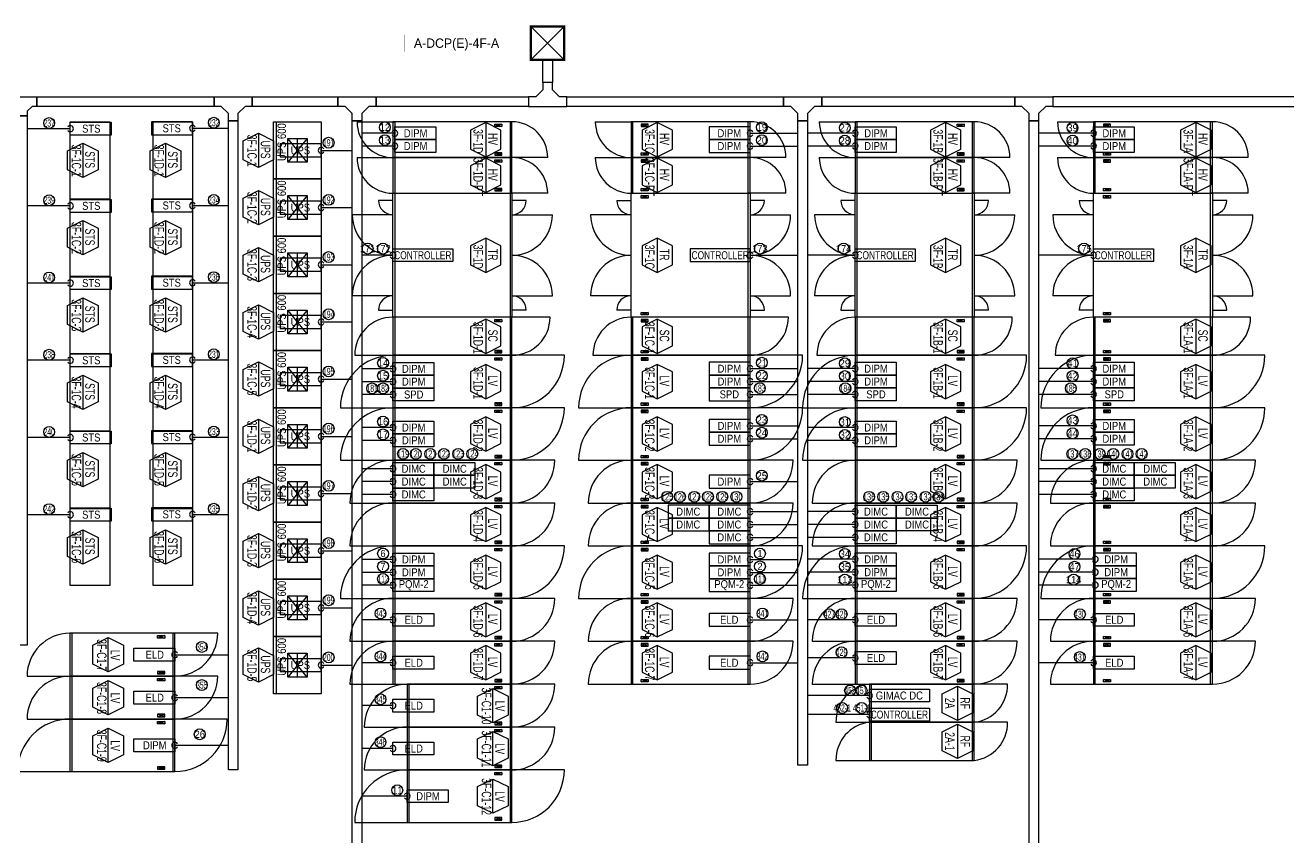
# Model space of a CAD drawing. Header units: millimetres. Extents: x 89450 to 753248, y -530175 to 1209785.
# Drawn here: x 282938 to 309450, y 401528 to 418575 of the extents above; entities that cross this region are included whole.
import ezdxf
from ezdxf.enums import TextEntityAlignment as Align

# ---------------------------------------------------------------- set-up
doc = ezdxf.new("R2010")
doc.units = ezdxf.units.MM
doc.header["$LTSCALE"] = 150
for name, color, linetype in [('------00 Switch Gear', 3, 'Continuous'), ('------00 Switch Gear_Number', 1, 'Continuous'), ('-----29 Indicator', 1, 'Continuous'), ('-----99 EPMS CABLE DUCT', 4, 'Continuous'), ('-----99 EPMS CONDUIT', 4, 'Continuous'), ('-----99 EPMS DEVICE', 3, 'Continuous'), ('-----99 EPMS PNL', 6, 'Continuous')]:
    doc.layers.add(name, color=color, linetype=linetype)
doc.layers.add('NOPLOT', color=191, linetype='Continuous', plot=False)
doc.styles.add('ELEC', font='')
doc.styles.get('ELEC').set_extended_font_data('Dotum')

# ---------------------------------------------------------------- blocks, each defined once
blk = doc.blocks.new('zw$32E')
for p, q in [((100, 0), (0, 0)), ((0, 0), (0, -400)), ((100, -75), (100, 0)), ((175, -150), (100, -75)), ((100, -325), (175, -250)), ((250, -150), (175, -150)), ((175, -250), (250, -250)), ((250, -250), (250, -150)), ((100, -400), (100, -325)), ((0, -400), (100, -400))]:
    blk.add_line(p, q)
blk = doc.blocks.new('STS-R')
at = {"color": 161}
blk.add_lwpolyline([(886994, -128588), (888614, -128588), (888614, -129418), (886994, -129418), (886994, -128588)], dxfattribs=at)
blk = doc.blocks.new('UPS 600kV')
at = {"layer": '------00 Switch Gear', "color": 161}
blk.add_line((800, 850), (-402, 850), dxfattribs=at)
blk.add_lwpolyline([(798, -100), (-402, -100), (-402, 900), (798, 900)], close=True, dxfattribs=at)
at = {"layer": 'NOPLOT', "color": 161}
for p, q in [((-52, 199), (448, 601)), ((448, 199), (-52, 601)), ((-52, 400), (448, 400))]:
    blk.add_line(p, q, dxfattribs=at)
blk.add_lwpolyline([(448, 601), (448, 199), (-52, 199), (-52, 601)], close=True, dxfattribs=at)
at = {"layer": 'NOPLOT', "color": 161, "style": 'ELEC', "width": 0.85}
blk.add_text('UPS 600', height=178.2, dxfattribs=at).set_placement((-26, 731), align=Align.MIDDLE_LEFT)
blk = doc.blocks.new('750X2500')
at = {"layer": '------00 Switch Gear', "color": 161}
for p, q in [((-3250, 750), (-2458, 750)), ((-2460, 750), (-2460, 0)), ((-210, 700), (-360, 650)), ((-360, 700), (-210, 650)), ((-40, 750), (-40, 0)), ((-210, 50), (-360, 100)), ((-360, 50), (-210, 100)), ((750, 0), (-42, 0))]:
    blk.add_line(p, q, dxfattribs=at)
for points in [[(-2500, 750), (-2500, 0), (0, 0), (0, 750)], [(-360, 700), (-210, 700), (-210, 650), (-360, 650)], [(-360, 50), (-210, 50), (-210, 100), (-360, 100)]]:
    blk.add_lwpolyline(points, close=True, dxfattribs=at)
for centre, start, end in [((-2500, 750), 180, 270), ((0, 0), 0, 90)]:
    blk.add_arc(centre, 750, start, end, dxfattribs=at)
blk = doc.blocks.new('800X2500')
at = {"layer": '------00 Switch Gear', "color": 161}
for p, q in [((-2460, 800), (-2460, 0)), ((800, 800), (-42, 800)), ((-40, 800), (-40, 0)), ((-210, 750), (-360, 700)), ((-360, 750), (-210, 700)), ((-3300, 0), (-2458, 0)), ((-210, 50), (-360, 100)), ((-360, 50), (-210, 100))]:
    blk.add_line(p, q, dxfattribs=at)
for points in [[(-2500, 800), (-2500, 0), (0, 0), (0, 800)], [(-360, 750), (-210, 750), (-210, 700), (-360, 700)], [(-360, 50), (-210, 50), (-210, 100), (-360, 100)]]:
    blk.add_lwpolyline(points, close=True, dxfattribs=at)
for centre, start, end in [((-2500, 0), 90, 180), ((0, 800), 270, 0)]:
    blk.add_arc(centre, 800, start, end, dxfattribs=at)
blk = doc.blocks.new('1100X2500')
at = {"layer": '------00 Switch Gear', "color": 161}
for p, q in [((-2460, 1100), (-2460, 0)), ((1100, 1100), (-42, 1100)), ((-40, 1100), (-40, 0)), ((-210, 1050), (-360, 1000)), ((-360, 1050), (-210, 1000)), ((-3600, 0), (-2458, 0)), ((-210, 50), (-360, 100)), ((-360, 50), (-210, 100))]:
    blk.add_line(p, q, dxfattribs=at)
at = {"layer": '------00 Switch Gear', "color": 161, "elevation": 0}
for points in [[(-2500, 1100), (-2500, 0), (0, 0), (0, 1100)], [(-360, 1050), (-210, 1050), (-210, 1000), (-360, 1000)], [(-360, 50), (-210, 50), (-210, 100), (-360, 100)]]:
    blk.add_lwpolyline(points, close=True, dxfattribs=at)
at = {"layer": '------00 Switch Gear', "color": 161}
for centre, start, end in [((-2500, 0), 90, 180), ((0, 1100), 270, 0)]:
    blk.add_arc(centre, 1100, start, end, dxfattribs=at)
blk = doc.blocks.new('900X2500')
at = {"layer": '------00 Switch Gear', "color": 161}
for p, q in [((-2460, 900), (-2460, 0)), ((-210, 850), (-360, 800)), ((-360, 850), (-210, 800)), ((900, 900), (-42, 900)), ((-40, 900), (-40, 0)), ((-3400, 0), (-2458, 0)), ((-210, 50), (-360, 100)), ((-360, 50), (-210, 100))]:
    blk.add_line(p, q, dxfattribs=at)
at = {"layer": '------00 Switch Gear', "color": 161, "elevation": 0}
for points in [[(-2500, 900), (-2500, 0), (0, 0), (0, 900)], [(-360, 850), (-210, 850), (-210, 800), (-360, 800)], [(-360, 50), (-210, 50), (-210, 100), (-360, 100)]]:
    blk.add_lwpolyline(points, close=True, dxfattribs=at)
at = {"layer": '------00 Switch Gear', "color": 161}
for centre, start, end in [((-2500, 0), 90, 180), ((0, 900), 270, 0)]:
    blk.add_arc(centre, 900, start, end, dxfattribs=at)
blk = doc.blocks.new('1100x2200')
at = {"layer": '------00 Switch Gear', "color": 161}
for p, q in [((-2160, 0), (-2160, 1100)), ((1100, 1100), (-42, 1100)), ((-40, 0), (-40, 1100)), ((-1990, 1050), (-1840, 1000)), ((-1840, 1050), (-1990, 1000)), ((-3300, 0), (-2158, 0)), ((-1990, 50), (-1840, 100)), ((-1840, 50), (-1990, 100))]:
    blk.add_line(p, q, dxfattribs=at)
at = {"layer": '------00 Switch Gear', "color": 161, "elevation": 0}
for points in [[(0, 0), (0, 1100), (-2200, 1100), (-2200, 0)], [(-1840, 1050), (-1990, 1050), (-1990, 1000), (-1840, 1000)], [(-1840, 50), (-1990, 50), (-1990, 100), (-1840, 100)]]:
    blk.add_lwpolyline(points, close=True, dxfattribs=at)
at = {"layer": '------00 Switch Gear', "color": 161}
for centre, start, end in [((-2200, 0), 90, 180), ((0, 1100), 270, 0)]:
    blk.add_arc(centre, 1100, start, end, dxfattribs=at)
blk = doc.blocks.new('900x2200')
at = {"layer": '------00 Switch Gear', "color": 161}
for p, q in [((-2160, 900), (-2160, 0)), ((-210, 850), (-360, 800)), ((-360, 850), (-210, 800)), ((900, 900), (-42, 900)), ((-40, 900), (-40, 0)), ((-3100, 0), (-2158, 0)), ((-210, 50), (-360, 100)), ((-360, 50), (-210, 100))]:
    blk.add_line(p, q, dxfattribs=at)
for points in [[(-2200, 900), (-2200, 0), (0, 0), (0, 900)], [(-360, 850), (-210, 850), (-210, 800), (-360, 800)], [(-360, 50), (-210, 50), (-210, 100), (-360, 100)]]:
    blk.add_lwpolyline(points, close=True, dxfattribs=at)
for centre, start, end in [((-2200, 0), 90, 180), ((0, 900), 270, 0)]:
    blk.add_arc(centre, 900, start, end, dxfattribs=at)

msp = doc.modelspace()

# ---------------------------------------------------------------- linework, layer by layer
at = {"layer": '------00 Switch Gear', "color": 161}
for p, q in [((290690, 415050), (290690, 412450)), ((293110, 415050), (293110, 412450)), ((296010, 414950), (295860, 415000)), ((296010, 415000), (295860, 414950)), ((298108, 412450), (298108, 415050)), ((300390, 415050), (300390, 412450)), ((302810, 415050), (302810, 412450)), ((305710, 414950), (305560, 415000)), ((305710, 415000), (305560, 414950)), ((307810, 412450), (307810, 415050)), ((290650, 414900), (290350, 414900)), ((293450, 414900), (293150, 414900)), ((295350, 414900), (295650, 414900)), ((298448, 414900), (298148, 414900)), ((300350, 414900), (300050, 414900)), ((303150, 414900), (302850, 414900)), ((305050, 414900), (305350, 414900)), ((308150, 414900), (307850, 414900)), ((290650, 414600), (289800, 414600)), ((293150, 414600), (294000, 414600)), ((295650, 414600), (294800, 414600)), ((298148, 414600), (298998, 414600)), ((300350, 414600), (299500, 414600)), ((302850, 414600), (303700, 414600)), ((305350, 414600), (304500, 414600)), ((307850, 414600), (308700, 414600)), ((290650, 412900), (289800, 412900)), ((293150, 412900), (294000, 412900)), ((295650, 412900), (294800, 412900)), ((298148, 412900), (298998, 412900)), ((300350, 412900), (299500, 412900)), ((302850, 412900), (303700, 412900)), ((305350, 412900), (304500, 412900)), ((307850, 412900), (308700, 412900)), ((290350, 412600), (290650, 412600)), ((293450, 412600), (293150, 412600)), ((295650, 412600), (295350, 412600)), ((296010, 412500), (295860, 412550)), ((296010, 412550), (295860, 412500)), ((298148, 412600), (298448, 412600)), ((300050, 412600), (300350, 412600)), ((303150, 412600), (302850, 412600)), ((305350, 412600), (305050, 412600)), ((305710, 412500), (305560, 412550)), ((305710, 412550), (305560, 412500)), ((307850, 412600), (308150, 412600)), ((300690, 404750), (300690, 403950)), ((302808, 404750), (302808, 403950)), ((300690, 403950), (300690, 403150)), ((302808, 403950), (302808, 403150))]:
    msp.add_line(p, q, dxfattribs=at)
for points in [[(293150, 415050), (293150, 412450), (290650, 412450), (290650, 415050)], [(295650, 412450), (295650, 415050), (298150, 415050), (298150, 412450)], [(295860, 414950), (295860, 415000), (296010, 415000), (296010, 414950)], [(302850, 415050), (302850, 412450), (300350, 412450), (300350, 415050)], [(305350, 412450), (305350, 415050), (307850, 415050), (307850, 412450)], [(305560, 414950), (305560, 415000), (305710, 415000), (305710, 414950)], [(295860, 412500), (295860, 412550), (296010, 412550), (296010, 412500)], [(305560, 412500), (305560, 412550), (305710, 412550), (305710, 412500)]]:
    msp.add_lwpolyline(points, close=True, dxfattribs=at)
for points in [[(300650, 404750, 0.385743), (299950, 403950), (300650, 403950)], [(302850, 403950, 0.385743), (303550, 404750), (302850, 404750)], [(300650, 403950, 0.385743), (299950, 403150), (300650, 403150)], [(302850, 403150, 0.385743), (303550, 403950), (302850, 403950)]]:
    msp.add_lwpolyline(points, format="xyb", dxfattribs=at)
at = {"layer": '------00 Switch Gear', "color": 161, "elevation": 0}
for points in [[(300650, 404750), (300650, 403950), (302850, 403950), (302850, 404750)], [(300650, 403950), (300650, 403150), (302850, 403150), (302850, 403950)]]:
    msp.add_lwpolyline(points, close=True, dxfattribs=at)
at = {"layer": '------00 Switch Gear', "color": 161}
for centre, radius, start, end in [((290650, 414900), 300, 180, 270), ((293150, 414900), 300, 270, 0), ((295650, 414900), 300, 180, 270), ((298148, 414900), 300, 270, 0), ((300350, 414900), 300, 180, 270), ((302850, 414900), 300, 270, 0), ((305350, 414900), 300, 180, 270), ((307850, 414900), 300, 270, 0), ((290650, 414600), 850, 180, 270), ((293150, 414600), 850, 270, 0), ((295650, 414600), 850, 180, 270), ((298148, 414600), 850, 270, 0), ((300350, 414600), 850, 180, 270), ((302850, 414600), 850, 270, 0), ((305350, 414600), 850, 180, 270), ((307850, 414600), 850, 270, 0), ((290650, 412900), 850, 90, 180), ((293150, 412900), 850, 0, 90), ((295650, 412900), 850, 90, 180), ((298148, 412900), 850, 0, 90), ((300350, 412900), 850, 90, 180), ((302850, 412900), 850, 0, 90), ((305350, 412900), 850, 90, 180), ((307850, 412900), 850, 0, 90), ((290650, 412600), 300, 90, 180), ((293150, 412600), 300, 0, 90), ((295650, 412600), 300, 90, 180), ((298148, 412600), 300, 0, 90), ((300350, 412600), 300, 90, 180), ((302850, 412600), 300, 0, 90), ((305350, 412600), 300, 90, 180), ((307850, 412600), 300, 0, 90)]:
    msp.add_arc(centre, radius, start, end, dxfattribs=at)
at = {"layer": '------00 Switch Gear_Number', "color": 1}
for points in [[(292600, 416535), (292600, 415815), (292920, 415975), (292920, 416375), (292600, 416535), (292280, 416375), (292280, 415975), (292600, 415815)], [(296200, 416535), (296200, 415815), (296520, 415975), (296520, 416375), (296200, 416535), (295880, 416375), (295880, 415975), (296200, 415815)], [(302250, 416535), (302250, 415815), (302570, 415975), (302570, 416375), (302250, 416535), (301930, 416375), (301930, 415975), (302250, 415815)], [(307500, 416535), (307500, 415815), (307820, 415975), (307820, 416375), (307500, 416535), (307180, 416375), (307180, 415975), (307500, 415815)], [(292600, 415785), (292600, 415065), (292920, 415225), (292920, 415625), (292600, 415785), (292280, 415625), (292280, 415225), (292600, 415065)], [(296200, 415785), (296200, 415065), (296520, 415225), (296520, 415625), (296200, 415785), (295880, 415625), (295880, 415225), (296200, 415065)], [(302250, 415785), (302250, 415065), (302570, 415225), (302570, 415625), (302250, 415785), (301930, 415625), (301930, 415225), (302250, 415065)], [(307500, 415785), (307500, 415065), (307820, 415225), (307820, 415625), (307500, 415785), (307180, 415625), (307180, 415225), (307500, 415065)], [(292600, 414110), (292600, 413390), (292920, 413550), (292920, 413950), (292600, 414110), (292280, 413950), (292280, 413550), (292600, 413390)], [(296200, 414110), (296200, 413390), (296520, 413550), (296520, 413950), (296200, 414110), (295880, 413950), (295880, 413550), (296200, 413390)], [(302250, 414110), (302250, 413390), (302570, 413550), (302570, 413950), (302250, 414110), (301930, 413950), (301930, 413550), (302250, 413390)], [(307500, 414110), (307500, 413390), (307820, 413550), (307820, 413950), (307500, 414110), (307180, 413950), (307180, 413550), (307500, 413390)], [(292600, 412410), (292600, 411690), (292920, 411850), (292920, 412250), (292600, 412410), (292280, 412250), (292280, 411850), (292600, 411690)], [(296200, 412410), (296200, 411690), (296520, 411850), (296520, 412250), (296200, 412410), (295880, 412250), (295880, 411850), (296200, 411690)], [(302250, 412410), (302250, 411690), (302570, 411850), (302570, 412250), (302250, 412410), (301930, 412250), (301930, 411850), (302250, 411690)], [(307500, 412410), (307500, 411690), (307820, 411850), (307820, 412250), (307500, 412410), (307180, 412250), (307180, 411850), (307500, 411690)], [(292600, 411460), (292600, 410740), (292920, 410900), (292920, 411300), (292600, 411460), (292280, 411300), (292280, 410900), (292600, 410740)], [(296200, 411460), (296200, 410740), (296520, 410900), (296520, 411300), (296200, 411460), (295880, 411300), (295880, 410900), (296200, 410740)], [(302250, 411460), (302250, 410740), (302570, 410900), (302570, 411300), (302250, 411460), (301930, 411300), (301930, 410900), (302250, 410740)], [(307500, 411460), (307500, 410740), (307820, 410900), (307820, 411300), (307500, 411460), (307180, 411300), (307180, 410900), (307500, 410740)], [(292600, 410360), (292600, 409640), (292920, 409800), (292920, 410200), (292600, 410360), (292280, 410200), (292280, 409800), (292600, 409640)], [(296200, 410360), (296200, 409640), (296520, 409800), (296520, 410200), (296200, 410360), (295880, 410200), (295880, 409800), (296200, 409640)], [(302250, 410360), (302250, 409640), (302570, 409800), (302570, 410200), (302250, 410360), (301930, 410200), (301930, 409800), (302250, 409640)], [(307500, 410360), (307500, 409640), (307820, 409800), (307820, 410200), (307500, 410360), (307180, 410200), (307180, 409800), (307500, 409640)], [(292600, 409360), (292600, 408640), (292920, 408800), (292920, 409200), (292600, 409360), (292280, 409200), (292280, 408800), (292600, 408640)], [(296200, 409360), (296200, 408640), (296520, 408800), (296520, 409200), (296200, 409360), (295880, 409200), (295880, 408800), (296200, 408640)], [(302250, 409360), (302250, 408640), (302570, 408800), (302570, 409200), (302250, 409360), (301930, 409200), (301930, 408800), (302250, 408640)], [(307500, 409360), (307500, 408640), (307820, 408800), (307820, 409200), (307500, 409360), (307180, 409200), (307180, 408800), (307500, 408640)], [(292600, 408460), (292600, 407740), (292920, 407900), (292920, 408300), (292600, 408460), (292280, 408300), (292280, 407900), (292600, 407740)], [(296200, 408460), (296200, 407740), (296520, 407900), (296520, 408300), (296200, 408460), (295880, 408300), (295880, 407900), (296200, 407740)], [(302250, 408460), (302250, 407740), (302570, 407900), (302570, 408300), (302250, 408460), (301930, 408300), (301930, 407900), (302250, 407740)], [(307500, 408460), (307500, 407740), (307820, 407900), (307820, 408300), (307500, 408460), (307180, 408300), (307180, 407900), (307500, 407740)], [(292600, 407460), (292600, 406740), (292920, 406900), (292920, 407300), (292600, 407460), (292280, 407300), (292280, 406900), (292600, 406740)], [(296200, 407460), (296200, 406740), (296520, 406900), (296520, 407300), (296200, 407460), (295880, 407300), (295880, 406900), (296200, 406740)], [(302250, 407460), (302250, 406740), (302570, 406900), (302570, 407300), (302250, 407460), (301930, 407300), (301930, 406900), (302250, 406740)], [(307500, 407460), (307500, 406740), (307820, 406900), (307820, 407300), (307500, 407460), (307180, 407300), (307180, 406900), (307500, 406740)], [(292600, 406460), (292600, 405740), (292920, 405900), (292920, 406300), (292600, 406460), (292280, 406300), (292280, 405900), (292600, 405740)], [(296200, 406460), (296200, 405740), (296520, 405900), (296520, 406300), (296200, 406460), (295880, 406300), (295880, 405900), (296200, 405740)], [(302250, 406460), (302250, 405740), (302570, 405900), (302570, 406300), (302250, 406460), (301930, 406300), (301930, 405900), (302250, 405740)], [(307500, 406460), (307500, 405740), (307820, 405900), (307820, 406300), (307500, 406460), (307180, 406300), (307180, 405900), (307500, 405740)], [(292600, 405560), (292600, 404840), (292920, 405000), (292920, 405400), (292600, 405560), (292280, 405400), (292280, 405000), (292600, 404840)], [(296200, 405560), (296200, 404840), (296520, 405000), (296520, 405400), (296200, 405560), (295880, 405400), (295880, 405000), (296200, 404840)], [(302250, 405560), (302250, 404840), (302570, 405000), (302570, 405400), (302250, 405560), (301930, 405400), (301930, 405000), (302250, 404840)], [(307500, 405560), (307500, 404840), (307820, 405000), (307820, 405400), (307500, 405560), (307180, 405400), (307180, 405000), (307500, 404840)]]:
    msp.add_lwpolyline(points, dxfattribs=at)
at = {"layer": '------00 Switch Gear_Number', "color": 1, "elevation": 0}
for points in [[(287830, 416310), (287830, 415590), (287510, 415750), (287510, 416150), (287830, 416310), (288150, 416150), (288150, 415750), (287830, 415590)], [(284145, 416099), (284145, 415379), (283825, 415539), (283825, 415939), (284145, 416099), (284465, 415939), (284465, 415539), (284145, 415379)], [(285882, 416099), (285882, 415379), (285562, 415539), (285562, 415939), (285882, 416099), (286202, 415939), (286202, 415539), (285882, 415379)], [(287830, 415110), (287830, 414390), (287510, 414550), (287510, 414950), (287830, 415110), (288150, 414950), (288150, 414550), (287830, 414390)], [(284145, 414477), (284145, 413757), (283825, 413917), (283825, 414317), (284145, 414477), (284465, 414317), (284465, 413917), (284145, 413757)], [(285882, 414477), (285882, 413757), (285562, 413917), (285562, 414317), (285882, 414477), (286202, 414317), (286202, 413917), (285882, 413757)], [(287830, 413910), (287830, 413190), (287510, 413350), (287510, 413750), (287830, 413910), (288150, 413750), (288150, 413350), (287830, 413190)], [(284145, 412855), (284145, 412135), (283825, 412295), (283825, 412695), (284145, 412855), (284465, 412695), (284465, 412295), (284145, 412135)], [(285882, 412855), (285882, 412135), (285562, 412295), (285562, 412695), (285882, 412855), (286202, 412695), (286202, 412295), (285882, 412135)], [(287830, 412710), (287830, 411990), (287510, 412150), (287510, 412550), (287830, 412710), (288150, 412550), (288150, 412150), (287830, 411990)], [(287830, 411510), (287830, 410790), (287510, 410950), (287510, 411350), (287830, 411510), (288150, 411350), (288150, 410950), (287830, 410790)], [(284145, 411233), (284145, 410513), (283825, 410673), (283825, 411073), (284145, 411233), (284465, 411073), (284465, 410673), (284145, 410513)], [(285882, 411233), (285882, 410513), (285562, 410673), (285562, 411073), (285882, 411233), (286202, 411073), (286202, 410673), (285882, 410513)], [(287830, 410310), (287830, 409590), (287510, 409750), (287510, 410150), (287830, 410310), (288150, 410150), (288150, 409750), (287830, 409590)], [(284145, 409611), (284145, 408891), (283825, 409051), (283825, 409451), (284145, 409611), (284465, 409451), (284465, 409051), (284145, 408891)], [(285882, 409611), (285882, 408891), (285562, 409051), (285562, 409451), (285882, 409611), (286202, 409451), (286202, 409051), (285882, 408891)], [(287830, 409110), (287830, 408390), (287510, 408550), (287510, 408950), (287830, 409110), (288150, 408950), (288150, 408550), (287830, 408390)], [(284145, 407989), (284145, 407269), (283825, 407429), (283825, 407829), (284145, 407989), (284465, 407829), (284465, 407429), (284145, 407269)], [(285882, 407989), (285882, 407269), (285562, 407429), (285562, 407829), (285882, 407989), (286202, 407829), (286202, 407429), (285882, 407269)], [(287830, 407910), (287830, 407190), (287510, 407350), (287510, 407750), (287830, 407910), (288150, 407750), (288150, 407350), (287830, 407190)], [(287830, 406710), (287830, 405990), (287510, 406150), (287510, 406550), (287830, 406710), (288150, 406550), (288150, 406150), (287830, 405990)], [(287830, 405510), (287830, 404790), (287510, 404950), (287510, 405350), (287830, 405510), (288150, 405350), (288150, 404950), (287830, 404790)], [(302500, 404710), (302500, 403990), (302180, 404150), (302180, 404550), (302500, 404710), (302820, 404550), (302820, 404150), (302500, 403990)], [(302500, 403910), (302500, 403190), (302180, 403350), (302180, 403750), (302500, 403910), (302820, 403750), (302820, 403350), (302500, 403190)]]:
    msp.add_lwpolyline(points, dxfattribs=at)
at = {"layer": '------00 Switch Gear_Number', "elevation": 0}
for points in [[(284676, 405008), (284676, 405728), (284996, 405568), (284996, 405168), (284676, 405008), (284356, 405168), (284356, 405568), (284676, 405728)], [(284676, 404108), (284676, 404828), (284996, 404668), (284996, 404268), (284676, 404108), (284356, 404268), (284356, 404668), (284676, 404828)], [(292750, 403940), (292750, 404660), (293070, 404500), (293070, 404100), (292750, 403940), (292430, 404100), (292430, 404500), (292750, 404660)], [(284676, 403108), (284676, 403828), (284996, 403668), (284996, 403268), (284676, 403108), (284356, 403268), (284356, 403668), (284676, 403828)], [(292750, 403040), (292750, 403760), (293070, 403600), (293070, 403200), (292750, 403040), (292430, 403200), (292430, 403600), (292750, 403760)], [(292750, 402040), (292750, 402760), (293070, 402600), (293070, 402200), (292750, 402040), (292430, 402200), (292430, 402600), (292750, 402760)]]:
    msp.add_lwpolyline(points, dxfattribs=at)
at = {"layer": '-----29 Indicator'}
for centre in [(283439, 416523, 0), (286894, 416531, 0), (290484, 416435, 0), (298394, 416435, 0), (300135, 416424, 0), (304914, 416424, 0), (290484, 416165, 0), (298394, 416165, 0), (300135, 416154, 0), (304914, 416154, 0), (289304, 416111, 0), (283439, 414903, 0), (286894, 414911, 0), (289304, 414911, 0), (290122, 413889, 0), (290444, 413889, 0), (298353, 413889, 0), (300110, 413888, 0), (305156, 413888, 0), (289304, 413711, 0), (283439, 413283, 0), (286894, 413291, 0), (289304, 412511, 0), (283439, 411663, 0), (286894, 411671, 0), (290445, 411491, 0), (298394, 411495, 0), (300136, 411484, 0), (304915, 411484, 0), (289304, 411311, 0), (290445, 411221, 0), (298394, 411225, 0), (300136, 411214, 0), (304915, 411214, 0), (290217, 410957, 0), (290445, 410957, 0), (298353, 410961, 0), (300146, 410959, 0), (304877, 410959, 0), (298394, 410295, 0), (283439, 410043, 0), (286894, 410051, 0), (289304, 410111, 0), (290445, 410260, 0), (300135, 410249, 0), (304915, 410284, 0), (290445, 409990, 0), (298394, 410025, 0), (300136, 409979, 0), (304915, 410014, 0), (290865, 409582, 0), (291133, 409582, 0), (291436, 409582, 0), (291722, 409582, 0), (292021, 409582, 0), (292318, 409582, 0), (304910, 409581, 0), (305179, 409581, 0), (305481, 409581, 0), (305768, 409581, 0), (306067, 409581, 0), (306363, 409581, 0), (298393, 409125, 0), (289304, 408911, 0), (296406, 408682, 0), (296675, 408682, 0), (296977, 408682, 0), (297263, 408682, 0), (297563, 408682, 0), (297859, 408682, 0), (300645, 408681, 0), (300941, 408681, 0), (301241, 408681, 0), (301527, 408681, 0), (301829, 408681, 0), (302098, 408681, 0), (283439, 408423, 0), (286894, 408431, 0), (289304, 407711, 0), (290445, 407491, 0), (298355, 407491, 0), (300136, 407484, 0), (304955, 407484, 0), (290445, 407221, 0), (298355, 407221, 0), (300136, 407214, 0), (304955, 407214, 0), (290445, 406957, 0), (298355, 406957, 0), (300136, 406944, 0), (304936, 406944, 0), (289304, 406511, 0), (290393, 406233, 0), (298407, 406233, 0), (299812, 406218, 0), (300068, 406218, 0), (305068, 406218, 0), (286643, 405531, 0), (289304, 405311, 0), (290393, 405333, 0), (298407, 405333, 0), (300066, 405418, 0), (305066, 405318, 0), (286643, 404731, 0), (300244, 404618, 0), (300488, 404618, 0), (290393, 404433, 0), (300079, 404250, 0), (300488, 404250, 0), (286599, 403698, 0), (290393, 403533, 0), (290745, 402525, 0)]:
    msp.add_circle(centre, 114, dxfattribs=at)
at = {"layer": '-----99 EPMS CABLE DUCT', "elevation": 0}
for points in [[(293799, 417850), (293999, 417850), (293999, 417372), (293799, 417372)], [(283180, 417072), (286900, 417072), (286900, 416872), (283180, 416872)], [(287700, 417072), (289500, 417072), (289500, 416872), (287700, 416872)], [(294299, 417072), (298850, 417072), (298850, 416872), (294299, 416872)], [(299650, 417072), (303700, 417072), (303700, 416872), (299650, 416872)], [(314400, 417072), (304500, 417072), (304500, 416872), (314400, 416872)], [(287200, 416572), (287400, 416572), (287400, 402952), (287200, 402952)], [(289800, 416572), (290000, 416572), (290000, 400152), (289800, 400152)], [(299150, 416572), (299350, 416572), (299350, 403052), (299150, 403052)], [(304000, 416572), (304200, 416572), (304200, 400152), (304000, 400152)]]:
    msp.add_lwpolyline(points, close=True, dxfattribs=at)
msp.add_lwpolyline([(282980, 416672), (282780, 416672), (282780, 417072), (283180, 417072), (283180, 416872), (283080, 416872), (282980, 416772), (282980, 416672)], dxfattribs=at)
at = {"layer": '-----99 EPMS CABLE DUCT'}
for points in [[(290300, 417072), (293499, 417072), (293499, 416872), (290300, 416872)], [(282780, 416672), (282980, 416672), (282980, 405566), (282780, 405566)]]:
    msp.add_lwpolyline(points, close=True, dxfattribs=at)
at = {"layer": '-----99 EPMS CONDUIT'}
for p, q in [((283883, 416405), (282980, 416405)), ((286450, 416413), (287200, 416413)), ((290690, 416310), (290000, 416310)), ((298150, 416310), (299150, 416310)), ((300350, 416310), (299350, 416310, 0)), ((305350, 416310), (304200, 416310)), ((290690, 416040), (290000, 416040)), ((298150, 416040), (299150, 416040)), ((300350, 416040), (299350, 416040, 0)), ((305350, 416040), (304200, 416040)), ((289150, 415950), (289800, 415950)), ((283883, 414785), (282980, 414785)), ((286450, 414793), (287200, 414793)), ((289150, 414750), (289800, 414750)), ((290650, 413750), (290000, 413750, 0)), ((298150, 413750), (299150, 413750, 0)), ((300350, 413750), (299350, 413750, 0)), ((305350, 413750), (304200, 413750, 0)), ((289150, 413550), (289800, 413550)), ((283883, 413165), (282980, 413165)), ((286450, 413173), (287200, 413173)), ((289150, 412350), (289800, 412350)), ((283883, 411545), (282980, 411545)), ((286450, 411553), (287200, 411553)), ((290650, 411366), (290001, 411366)), ((298151, 411370), (299150, 411370)), ((300350, 411370), (299351, 411370, 0)), ((305350, 411370), (304200, 411370)), ((289150, 411150), (289800, 411150)), ((290650, 411096), (290001, 411096)), ((298151, 411100), (299150, 411100)), ((300350, 411100), (299351, 411100, 0)), ((305350, 411100), (304200, 411100)), ((290650, 410826), (290001, 410826)), ((298151, 410830), (299150, 410830)), ((300350, 410830), (299351, 410830, 0)), ((305350, 410830), (304200, 410830)), ((298151, 410170), (299150, 410170)), ((305350, 410170), (304200, 410170)), ((283883, 409925), (282980, 409925)), ((286450, 409933), (287200, 409933)), ((289150, 409950), (289800, 409950)), ((290650, 410135), (290000, 410135)), ((298151, 409900), (299150, 409900)), ((300350, 410135), (299351, 410135, 0)), ((305350, 409900), (304200, 409900)), ((290650, 409865), (290000, 409865)), ((300350, 409865), (299351, 409865, 0)), ((290650, 409270), (290000, 409270)), ((305350, 409270), (304200, 409270)), ((290650, 409000), (290000, 409000)), ((298150, 409000), (299150, 409000)), ((305350, 409000), (304200, 409000)), ((289150, 408750), (289800, 408750)), ((290650, 408730), (290000, 408730)), ((305350, 408730), (304200, 408730)), ((283883, 408305), (282980, 408305)), ((286450, 408313), (287200, 408313)), ((298150, 408370), (299150, 408370)), ((300350, 408370), (299351, 408370, 0)), ((298150, 408100), (299150, 408100)), ((300350, 408100), (299351, 408100, 0)), ((298150, 407830), (299150, 407830)), ((300350, 407830), (299351, 407830, 0)), ((289150, 407550), (289800, 407550)), ((290650, 407366), (290001, 407366)), ((298150, 407366), (299150, 407366)), ((300350, 407370), (299351, 407370, 0)), ((305390, 407370), (304200, 407370)), ((290650, 407096), (290001, 407096)), ((298150, 407096), (299150, 407096)), ((300350, 407100), (299351, 407100, 0)), ((305390, 407100), (304200, 407100)), ((290650, 406826), (290001, 406826)), ((298150, 406826), (299150, 406826)), ((300350, 406830), (299351, 406830, 0)), ((305390, 406830), (304200, 406830)), ((289150, 406350), (289800, 406350)), ((290650, 406100), (290000, 406100)), ((298150, 406100), (299150, 406100)), ((300350, 406100), (299352, 406100, 0)), ((305350, 406100), (304200, 406100)), ((286076, 405368), (287200, 405368)), ((289150, 405150), (289800, 405150)), ((290650, 405200), (290000, 405200)), ((298150, 405200), (299150, 405200)), ((300350, 405300), (299352, 405300, 0)), ((305350, 405200), (304200, 405200)), ((286076, 404468), (287200, 404468)), ((300650, 404511), (299350, 404511, 0)), ((290650, 404300), (290000, 404300)), ((300650, 404112), (299350, 404112)), ((286076, 403468), (287200, 403468)), ((290650, 403400), (290000, 403400)), ((290950, 402400), (290000, 402400))]:
    msp.add_line(p, q, dxfattribs=at)
for centre, start, end in [((283883, 416405), 210, 150), ((286450, 416413), 30, 330), ((290690, 416310), 210, 150), ((298150, 416310), 30, 330), ((300350, 416310), 210, 150), ((305350, 416310), 210, 150), ((289150, 415950), 30, 330), ((290690, 416040), 210, 150), ((298150, 416040), 30, 330), ((300350, 416040), 210, 150), ((305350, 416040), 210, 150), ((283883, 414785), 210, 150), ((286450, 414793), 30, 330), ((289150, 414750), 30, 330), ((289150, 413550), 30, 330), ((290650, 413750), 210, 150), ((298150, 413750), 30, 330), ((300350, 413750), 210, 150), ((305350, 413750), 210, 150), ((283883, 413165), 210, 150), ((286450, 413173), 30, 330), ((289150, 412350), 30, 330), ((283883, 411545), 210, 150), ((286450, 411553), 30, 330), ((289150, 411150), 30, 330), ((290650, 411366), 210, 150), ((298151, 411370), 30, 330), ((300350, 411370), 210, 150), ((305350, 411370), 210, 150), ((290650, 411096), 210, 150), ((298151, 411100), 30, 330), ((300350, 411100), 210, 150), ((305350, 411100), 210, 150), ((290650, 410826), 210, 150), ((298151, 410830), 30, 330), ((300350, 410830), 210, 150), ((305350, 410830), 210, 150), ((290650, 410135), 210, 150), ((298151, 410170), 30, 330), ((300350, 410135), 210, 150), ((305350, 410170), 210, 150), ((283883, 409925), 210, 150), ((286450, 409933), 30, 330), ((289150, 409950), 30, 330), ((290650, 409865), 210, 150), ((298151, 409900), 30, 330), ((300350, 409865), 210, 150), ((305350, 409900), 210, 150), ((290650, 409270), 210, 150), ((305350, 409270), 210, 150), ((290650, 409000), 210, 150), ((298150, 409000), 30, 330), ((305350, 409000), 210, 150), ((289150, 408750), 30, 330), ((290650, 408730), 210, 150), ((305350, 408730), 210, 150), ((283883, 408305), 210, 150), ((286450, 408313), 30, 330), ((298150, 408370), 30, 330), ((300350, 408370), 210, 150), ((298150, 408100), 30, 330), ((300350, 408100), 210, 150), ((298150, 407830), 30, 330), ((300350, 407830), 210, 150), ((289150, 407550), 30, 330), ((290650, 407366), 210, 150), ((298150, 407366), 30, 330), ((300350, 407370), 210, 150), ((305390, 407370), 210, 150), ((290650, 407096), 210, 150), ((298150, 407096), 30, 330), ((300350, 407100), 210, 150), ((305390, 407100), 210, 150), ((290650, 406826), 210, 150), ((298150, 406826), 30, 330), ((300350, 406830), 210, 150), ((305390, 406830), 210, 150), ((289150, 406350), 30, 330), ((290650, 406100), 210, 150), ((298150, 406100), 30, 330), ((300350, 406100), 210, 150), ((305350, 406100), 210, 150), ((286076, 405368), 30, 330), ((289150, 405150), 30, 330), ((290650, 405200), 210, 150), ((298150, 405200), 30, 330), ((300350, 405300), 210, 150), ((305350, 405200), 210, 150), ((300650, 404511), 210, 150), ((286076, 404468), 30, 330), ((290650, 404300), 210, 150), ((300650, 404112), 210, 150), ((286076, 403468), 30, 330), ((290650, 403400), 210, 150), ((290950, 402400), 210, 150)]:
    msp.add_arc(centre, 63.8, start, end, dxfattribs=at)
at = {"layer": '-----99 EPMS DEVICE', "elevation": 0}
for points in [[(283883, 416540), (284743, 416540), (284743, 416270), (283883, 416270)], [(286450, 416548), (285590, 416548), (285590, 416278), (286450, 416278)], [(289150, 416085), (288290, 416085), (288290, 415815), (289150, 415815)], [(283883, 414920), (284743, 414920), (284743, 414650), (283883, 414650)], [(286450, 414928), (285590, 414928), (285590, 414658), (286450, 414658)], [(289150, 414885), (288290, 414885), (288290, 414615), (289150, 414615)], [(290650, 413885), (291910, 413885), (291910, 413615), (290650, 413615)], [(298150, 413885), (296890, 413885), (296890, 413615), (298150, 413615)], [(300350, 413885), (301610, 413885), (301610, 413615), (300350, 413615)], [(305350, 413885), (306610, 413885), (306610, 413615), (305350, 413615)], [(289150, 413685), (288290, 413685), (288290, 413415), (289150, 413415)], [(283883, 413300), (284743, 413300), (284743, 413030), (283883, 413030)], [(286450, 413308), (285590, 413308), (285590, 413038), (286450, 413038)], [(289150, 412485), (288290, 412485), (288290, 412215), (289150, 412215)], [(283883, 411680), (284743, 411680), (284743, 411410), (283883, 411410)], [(286450, 411688), (285590, 411688), (285590, 411418), (286450, 411418)], [(298151, 411504), (297291, 411504), (297291, 411235), (298151, 411235)], [(289150, 411285), (288290, 411285), (288290, 411015), (289150, 411015)], [(298151, 411235), (297291, 411235), (297291, 410965), (298151, 410965)], [(298151, 410965), (297291, 410965), (297291, 410696), (298151, 410696)], [(298151, 410304), (297291, 410304), (297291, 410035), (298151, 410035)], [(283883, 410060), (284743, 410060), (284743, 409790), (283883, 409790)], [(286450, 410068), (285590, 410068), (285590, 409798), (286450, 409798)], [(289150, 410085), (288290, 410085), (288290, 409815), (289150, 409815)], [(298151, 410035), (297291, 410035), (297291, 409765), (298151, 409765)], [(289150, 408885), (288290, 408885), (288290, 408615), (289150, 408615)], [(283883, 408440), (284743, 408440), (284743, 408170), (283883, 408170)], [(286450, 408448), (285590, 408448), (285590, 408178), (286450, 408178)], [(289150, 407685), (288290, 407685), (288290, 407415), (289150, 407415)], [(305390, 407504), (306250, 407504), (306250, 407235), (305390, 407235)], [(305390, 407235), (306250, 407235), (306250, 406965), (305390, 406965)], [(305390, 406965), (306250, 406965), (306250, 406696), (305390, 406696)], [(289150, 406485), (288290, 406485), (288290, 406215), (289150, 406215)], [(289150, 405285), (288290, 405285), (288290, 405015), (289150, 405015)], [(300650, 404247), (301910, 404247), (301910, 403977), (300650, 403977)], [(285216, 403603), (286076, 403603), (286076, 403333), (285216, 403333)], [(290950, 402535), (291810, 402535), (291810, 402265), (290950, 402265)]]:
    msp.add_lwpolyline(points, close=True, dxfattribs=at)
at = {"layer": '-----99 EPMS DEVICE'}
for points in [[(290690, 416445), (291550, 416445), (291550, 416175), (290690, 416175)], [(298150, 416445), (297290, 416445), (297290, 416175), (298150, 416175)], [(300350, 416445), (301210, 416445), (301210, 416175), (300350, 416175)], [(305350, 416445), (306210, 416445), (306210, 416175), (305350, 416175)], [(290690, 416175), (291550, 416175), (291550, 415905), (290690, 415905)], [(298150, 416175), (297290, 416175), (297290, 415905), (298150, 415905)], [(300350, 416175), (301210, 416175), (301210, 415905), (300350, 415905)], [(305350, 416175), (306210, 416175), (306210, 415905), (305350, 415905)], [(290650, 411501), (291510, 411501), (291510, 411231), (290650, 411231)], [(300350, 411504), (301210, 411504), (301210, 411235), (300350, 411235)], [(305350, 411504), (306210, 411504), (306210, 411235), (305350, 411235)], [(290650, 411231), (291510, 411231), (291510, 410961), (290650, 410961)], [(300350, 411235), (301210, 411235), (301210, 410965), (300350, 410965)], [(305350, 411235), (306210, 411235), (306210, 410965), (305350, 410965)], [(290650, 410961), (291510, 410961), (291510, 410692), (290650, 410692)], [(300350, 410965), (301210, 410965), (301210, 410696), (300350, 410696)], [(305350, 410965), (306210, 410965), (306210, 410696), (305350, 410696)], [(290650, 410270), (291510, 410270), (291510, 410000), (290650, 410000)], [(300350, 410270), (301210, 410270), (301210, 410000), (300350, 410000)], [(305350, 410304), (306210, 410304), (306210, 410035), (305350, 410035)], [(290650, 410000), (291510, 410000), (291510, 409730), (290650, 409730)], [(300350, 410000), (301210, 410000), (301210, 409730), (300350, 409730)], [(305350, 410035), (306210, 410035), (306210, 409765), (305350, 409765)], [(290650, 409404), (291510, 409404), (291510, 409135), (290650, 409135)], [(291510, 409404), (292370, 409404), (292370, 409135), (291510, 409135)], [(305350, 409404), (306210, 409404), (306210, 409135), (305350, 409135)], [(306210, 409404), (307070, 409404), (307070, 409135), (306210, 409135)], [(290650, 409135), (291510, 409135), (291510, 408865), (290650, 408865)], [(291510, 409135), (292370, 409135), (292370, 408865), (291510, 408865)], [(298150, 409135), (297290, 409135), (297290, 408865), (298150, 408865)], [(305350, 409135), (306210, 409135), (306210, 408865), (305350, 408865)], [(306210, 409135), (307070, 409135), (307070, 408865), (306210, 408865)], [(290650, 408865), (291510, 408865), (291510, 408596), (290650, 408596)], [(305350, 408865), (306210, 408865), (306210, 408596), (305350, 408596)], [(297290, 408504), (296430, 408504), (296430, 408235), (297290, 408235)], [(298150, 408504), (297290, 408504), (297290, 408235), (298150, 408235)], [(300350, 408504), (301210, 408504), (301210, 408235), (300350, 408235)], [(301210, 408504), (302070, 408504), (302070, 408235), (301210, 408235)], [(297290, 408235), (296430, 408235), (296430, 407965), (297290, 407965)], [(298150, 408235), (297290, 408235), (297290, 407965), (298150, 407965)], [(300350, 408235), (301210, 408235), (301210, 407965), (300350, 407965)], [(301210, 408235), (302070, 408235), (302070, 407965), (301210, 407965)], [(298150, 407965), (297290, 407965), (297290, 407696), (298150, 407696)], [(300350, 407965), (301210, 407965), (301210, 407696), (300350, 407696)], [(290650, 407501), (291510, 407501), (291510, 407231), (290650, 407231)], [(298150, 407501), (297290, 407501), (297290, 407231), (298150, 407231)], [(300350, 407504), (301210, 407504), (301210, 407235), (300350, 407235)], [(290650, 407231), (291510, 407231), (291510, 406961), (290650, 406961)], [(298150, 407231), (297290, 407231), (297290, 406961), (298150, 406961)], [(300350, 407235), (301210, 407235), (301210, 406965), (300350, 406965)], [(290650, 406961), (291510, 406961), (291510, 406692), (290650, 406692)], [(298150, 406961), (297290, 406961), (297290, 406692), (298150, 406692)], [(300350, 406965), (301210, 406965), (301210, 406696), (300350, 406696)]]:
    msp.add_lwpolyline(points, close=True, dxfattribs=at)
at = {"layer": '-----99 EPMS DEVICE', "color": 2}
for points in [[(290650, 406235), (291510, 406235), (291510, 405965), (290650, 405965)], [(298150, 406235), (297290, 406235), (297290, 405965), (298150, 405965)], [(300350, 406235), (301210, 406235), (301210, 405965), (300350, 405965)], [(305350, 406235), (306210, 406235), (306210, 405965), (305350, 405965)], [(300350, 405435), (301210, 405435), (301210, 405165), (300350, 405165)], [(290650, 405335), (291510, 405335), (291510, 405065), (290650, 405065)], [(298150, 405335), (297290, 405335), (297290, 405065), (298150, 405065)], [(305350, 405335), (306210, 405335), (306210, 405065), (305350, 405065)]]:
    msp.add_lwpolyline(points, close=True, dxfattribs=at)
at = {"layer": '-----99 EPMS DEVICE', "color": 2, "elevation": 0}
for points in [[(285216, 405503), (286076, 405503), (286076, 405233), (285216, 405233)], [(285216, 404603), (286076, 404603), (286076, 404333), (285216, 404333)], [(300650, 404647), (301910, 404647), (301910, 404377), (300650, 404377)], [(290650, 404435), (291510, 404435), (291510, 404165), (290650, 404165)], [(290650, 403535), (291510, 403535), (291510, 403265), (290650, 403265)]]:
    msp.add_lwpolyline(points, close=True, dxfattribs=at)
at = {"layer": '-----99 EPMS PNL'}
for p, q in [((293549, 418550), (294249, 417850)), ((293549, 417850), (294249, 418550))]:
    msp.add_line(p, q, dxfattribs=at)
at = {"layer": '-----99 EPMS PNL', "elevation": 0}
for points, const_width in [([(290903, 418019), (290903, 418380), (293074, 418380), (293074, 418019)], 1), ([(293549, 418550), (294249, 418550), (294249, 417850), (293549, 417850)], 50)]:
    msp.add_lwpolyline(points, close=True, dxfattribs=dict(at, const_width=const_width))

# ---------------------------------------------------------------- block references
at = {"layer": '------00 Switch Gear'}
for name, p, rotation in [('STS-R', (155295, -472066), 90), ('STS-R', (157032, -472066), 90), ('UPS 600kV', (289050, 415752), 90), ('750X2500', (295650, 416550), 180), ('750X2500', (305350, 416550), 180), ('750X2500', (295650, 415800), 180), ('750X2500', (305350, 415800), 180), ('UPS 600kV', (289050, 414552), 90), ('STS-R', (155295, -473688), 90), ('STS-R', (157032, -473688), 90), ('UPS 600kV', (289050, 413352), 90), ('STS-R', (155295, -475310), 90), ('STS-R', (157032, -475310), 90), ('UPS 600kV', (289050, 412152), 90), ('800X2500', (295650, 412450), 180), ('800X2500', (305350, 412450), 180), ('UPS 600kV', (289050, 410952), 90), ('STS-R', (155295, -476932), 90), ('STS-R', (157032, -476932), 90), ('1100X2500', (295650, 411650), 180), ('1100X2500', (305350, 411650), 180), ('UPS 600kV', (289050, 409752), 90), ('1100X2500', (295650, 410550), 180), ('1100X2500', (305350, 410550), 180), ('STS-R', (155295, -478554), 90), ('STS-R', (157032, -478554), 90), ('UPS 600kV', (289050, 408552), 90), ('900X2500', (295650, 409450), 180), ('900X2500', (305350, 409450), 180), ('900X2500', (295650, 408550), 180), ('900X2500', (305350, 408550), 180), ('STS-R', (155295, -480176), 90), ('STS-R', (157032, -480176), 90), ('UPS 600kV', (289050, 407352), 90), ('1100X2500', (295650, 407650), 180), ('1100X2500', (305350, 407650), 180), ('UPS 600kV', (289050, 406152), 90), ('900X2500', (295650, 406550), 180), ('900X2500', (305350, 406550), 180), ('UPS 600kV', (289050, 404952), 90), ('900X2500', (295650, 405650), 180), ('900X2500', (305350, 405650), 180), ('1100x2200', (283876, 404018), 180), ('1100x2200', (290950, 402950), 180)]:
    msp.add_blockref(name, p, dxfattribs=dict(at, rotation=rotation))
for name, p in [('750X2500', (293150, 415800)), ('750X2500', (302850, 415800)), ('750X2500', (293150, 415050)), ('750X2500', (302850, 415050)), ('800X2500', (293150, 411650)), ('800X2500', (302850, 411650)), ('1100X2500', (293150, 410550)), ('1100X2500', (302850, 410550)), ('1100X2500', (293150, 409450)), ('1100X2500', (302850, 409450)), ('900X2500', (293150, 408550)), ('900X2500', (302850, 408550)), ('900X2500', (293150, 407650)), ('900X2500', (302850, 407650)), ('1100X2500', (293150, 406550)), ('1100X2500', (302850, 406550)), ('900X2500', (293150, 405650)), ('900X2500', (302850, 405650)), ('900x2200', (286076, 404918)), ('900X2500', (293150, 404750)), ('900X2500', (302850, 404750)), ('900x2200', (286076, 404018)), ('900x2200', (293150, 403850)), ('900x2200', (293150, 402950))]:
    msp.add_blockref(name, p, dxfattribs=at)
at = {"layer": '-----99 EPMS CABLE DUCT'}
for p, xscale, yscale, zscale, rotation in [((293499, 416872), 1.999999999999999, 1.999999999999999, 1.999999999999999, 89.99999999999258), ((286900, 417072), -2, 2, 2, 89.99999999999977), ((289500, 417072), -2, 2, 2, 89.99999999999977), ((298850, 417072), -2, 2, 2, 89.99999999999977), ((303700, 417072), -2, 2, 2, 89.99999999999977)]:
    msp.add_blockref('zw$32E', p, dxfattribs=dict(at, xscale=xscale, yscale=yscale, zscale=zscale, rotation=rotation))

# ---------------------------------------------------------------- texts
at = {"layer": '------00 Switch Gear_Number', "color": 0, "style": 'ELEC', "width": 0.7}
for s, p in [('3F-1C-1', (287697, 415945)), ('3F-1D', (292442, 416142)), ('HV', (292751, 416187)), ('3F-1C', (296042, 416142)), ('HV', (296351, 416187)), ('3F-1B', (302092, 416142)), ('HV', (302401, 416187)), ('3F-1A', (307342, 416142)), ('HV', (307651, 416187)), ('3F-1C-1', (284011, 415734)), ('3F-1D-1', (285748, 415734)), ('UPS', (287981, 415966)), ('STS', (284296, 415755)), ('STS', (286033, 415755)), ('3F-1D-PT', (292442, 415392)), ('3F-1C-PT', (296042, 415392)), ('3F-1B-PT', (302092, 415392)), ('3F-1A-PT', (307342, 415392)), ('HV', (292751, 415437)), ('HV', (296351, 415437)), ('HV', (302401, 415437)), ('HV', (307651, 415437)), ('3F-1C-2', (287697, 414745)), ('UPS', (287981, 414766)), ('3F-1C-2', (284011, 414112)), ('3F-1D-2', (285748, 414112)), ('STS', (284296, 414133)), ('STS', (286033, 414133)), ('3F-1C-3', (287697, 413545)), ('3F-1D', (292442, 413717)), ('TR', (292751, 413762)), ('3F-1C', (296042, 413717)), ('TR', (296351, 413762)), ('3F-1B', (302092, 413717)), ('TR', (302401, 413762)), ('3F-1A', (307342, 413717)), ('TR', (307651, 413762)), ('UPS', (287981, 413566)), ('3F-1C-3', (284011, 412490)), ('3F-1D-3', (285748, 412490)), ('STS', (284296, 412511)), ('STS', (286033, 412511)), ('3F-1C-4', (287697, 412345)), ('UPS', (287981, 412366)), ('3F-1D-1', (292442, 412017)), ('3F-1C-1', (296042, 412017)), ('3F-1B-1', (302092, 412017)), ('3F-1A-1', (307342, 412017)), ('SC', (292751, 412062)), ('SC', (296351, 412062)), ('SC', (302401, 412062)), ('SC', (307651, 412062)), ('3F-1C-5', (287697, 411145)), ('UPS', (287981, 411166)), ('3F-1D-1', (292442, 411067)), ('LV', (292751, 411112)), ('3F-1C-1', (296042, 411067)), ('LV', (296351, 411112)), ('3F-1B-1', (302092, 411067)), ('LV', (302401, 411112)), ('3F-1A-1', (307342, 411067)), ('LV', (307651, 411112)), ('3F-1C-4', (284011, 410868)), ('STS', (284296, 410889)), ('3F-1D-4', (285748, 410868)), ('STS', (286033, 410889)), ('3F-1D-1', (287697, 409945)), ('UPS', (287981, 409966)), ('3F-1D-2', (292442, 409967)), ('3F-1C-2', (296042, 409967)), ('3F-1B-2', (302092, 409967)), ('3F-1A-2', (307342, 409967)), ('LV', (292751, 410012)), ('LV', (296351, 410012)), ('LV', (302401, 410012)), ('LV', (307651, 410012)), ('3F-1C-5', (284011, 409246)), ('STS', (284296, 409267)), ('3F-1D-5', (285748, 409246)), ('STS', (286033, 409267)), ('3F-1D-3', (292442, 408967)), ('LV', (292751, 409012)), ('3F-1C-3', (296042, 408967)), ('LV', (296351, 409012)), ('3F-1B-3', (302092, 408967)), ('LV', (302401, 409012)), ('3F-1A-3', (307342, 408967)), ('LV', (307651, 409012)), ('3F-1D-2', (287697, 408745)), ('UPS', (287981, 408766)), ('3F-1D-4', (292442, 408067)), ('3F-1C-4', (296042, 408067)), ('3F-1B-4', (302092, 408067)), ('3F-1A-4', (307342, 408067)), ('LV', (292751, 408112)), ('LV', (296351, 408112)), ('LV', (302401, 408112)), ('LV', (307651, 408112)), ('3F-1C-6', (284011, 407624)), ('STS', (284296, 407645)), ('3F-1D-6', (285748, 407624)), ('STS', (286033, 407645)), ('3F-1D-3', (287697, 407545)), ('UPS', (287981, 407566)), ('3F-1D-5', (292442, 407067)), ('3F-1C-5', (296042, 407067)), ('3F-1B-5', (302092, 407067)), ('3F-1A-5', (307342, 407067)), ('LV', (292751, 407112)), ('LV', (296351, 407112)), ('LV', (302401, 407112)), ('LV', (307651, 407112)), ('3F-1D-4', (287697, 406345)), ('UPS', (287981, 406366)), ('3F-1D-6', (292442, 406067)), ('LV', (292751, 406112)), ('3F-1C-6', (296042, 406067)), ('LV', (296351, 406112)), ('3F-1B-6', (302092, 406067)), ('LV', (302401, 406112)), ('3F-1A-6', (307342, 406067)), ('LV', (307651, 406112)), ('3F-C1-7', (284543, 405359)), ('LV', (284827, 405359)), ('3F-1D-5', (287697, 405145)), ('3F-1D-7', (292442, 405167)), ('3F-1C-7', (296042, 405167)), ('3F-1B-7', (302092, 405167)), ('3F-1A-7', (307342, 405167)), ('UPS', (287981, 405166)), ('LV', (292751, 405212)), ('LV', (296351, 405212)), ('LV', (302401, 405212)), ('LV', (307651, 405212)), ('3F-C1-8', (284543, 404459)), ('3F-C1-10', (292617, 404291)), ('LV', (284827, 404459)), ('LV', (292901, 404291)), ('3F-C1-9', (284543, 403459)), ('LV', (284827, 403459)), ('3F-C1-11', (292617, 403391)), ('LV', (292901, 403391)), ('3F-C1-12', (292617, 402391)), ('LV', (292901, 402391))]:
    msp.add_text(s, height=200, rotation=270, dxfattribs=at).set_placement(p, align=Align.MIDDLE_CENTER)
at = {"layer": '------00 Switch Gear_Number', "color": 7, "style": 'ELEC', "width": 0.7}
for s, p in [('2A', (302340, 404350)), ('RF', (302660, 404350)), ('2A-1', (302340, 403550)), ('RF', (302660, 403550))]:
    msp.add_text(s, height=200, rotation=270, dxfattribs=at).set_placement(p, align=Align.MIDDLE_CENTER)
at = {"layer": '-----29 Indicator', "style": 'ELEC', "width": 0.6}
for s, p in [('237', (283439, 416523, 0)), ('239', (283439, 414903, 0)), ('241', (283439, 413283, 0)), ('238', (283439, 411663, 0)), ('240', (283439, 410043, 0)), ('242', (283439, 408423, 0)), ('111', (298355, 406957, 0)), ('341', (298407, 406233, 0)), ('354', (286643, 405531, 0)), ('342', (298407, 405333, 0)), ('355', (286643, 404731, 0))]:
    msp.add_text(s, height=150, rotation=360, dxfattribs=at).set_placement(p, align=Align.MIDDLE_CENTER)
at = {"layer": '-----29 Indicator', "style": 'ELEC'}
for s, width, p in [('232', 0.6, (286894, 416531, 0)), ('191', 0.6, (289304, 416111, 0)), ('234', 0.6, (286894, 414911, 0)), ('192', 0.6, (289304, 414911, 0)), ('193', 0.6, (289304, 413711, 0)), ('236', 0.6, (286894, 413291, 0)), ('194', 0.6, (289304, 412511, 0)), ('231', 0.6, (286894, 411671, 0)), ('195', 0.6, (289304, 411311, 0)), ('181', 0.6, (290217, 410957, 0)), ('182', 0.6, (290445, 410957, 0)), ('183', 0.6, (298353, 410961, 0)), ('184', 0.6, (300146, 410959, 0)), ('185', 0.6, (304877, 410959, 0)), ('196', 0.6, (289304, 410111, 0)), ('233', 0.6, (286894, 410051, 0)), ('119', 0.8, (290865, 409582, 0)), ('120', 0.8, (291133, 409582, 0)), ('121', 0.8, (291436, 409582, 0)), ('122', 0.8, (291722, 409582, 0)), ('123', 0.8, (292021, 409582, 0)), ('124', 0.8, (292318, 409582, 0)), ('137', 0.8, (304910, 409581, 0)), ('138', 0.8, (305179, 409581, 0)), ('139', 0.8, (305481, 409581, 0)), ('140', 0.8, (305768, 409581, 0)), ('141', 0.8, (306067, 409581, 0)), ('142', 0.8, (306363, 409581, 0)), ('197', 0.6, (289304, 408911, 0)), ('125', 0.8, (296406, 408682, 0)), ('126', 0.8, (296675, 408682, 0)), ('127', 0.8, (296977, 408682, 0)), ('128', 0.8, (297263, 408682, 0)), ('129', 0.8, (297563, 408682, 0)), ('130', 0.8, (297859, 408682, 0)), ('136', 0.8, (300645, 408681, 0)), ('135', 0.8, (300941, 408681, 0)), ('134', 0.8, (301241, 408681, 0)), ('133', 0.8, (301527, 408681, 0)), ('132', 0.8, (301829, 408681, 0)), ('131', 0.8, (302098, 408681, 0)), ('235', 0.6, (286894, 408431, 0)), ('198', 0.6, (289304, 407711, 0)), ('112', 0.6, (290445, 406957, 0)), ('199', 0.6, (289304, 406511, 0)), ('343', 0.6, (290393, 406233, 0)), ('427', 0.6, (299812, 406218, 0)), ('428', 0.6, (300068, 406218, 0)), ('430', 0.6, (305068, 406218, 0)), ('200', 0.6, (289304, 405311, 0)), ('344', 0.6, (290393, 405333, 0)), ('429', 0.6, (300066, 405418, 0)), ('431', 0.6, (305066, 405318, 0)), ('452', 0.6, (300244, 404618, 0)), ('451', 0.6, (300488, 404618, 0)), ('345', 0.6, (290393, 404433, 0)), ('452-1', 0.6, (300079, 404250, 0)), ('451-1', 0.6, (300488, 404250, 0)), ('346', 0.6, (290393, 403533, 0))]:
    msp.add_text(s, height=150, dxfattribs=dict(at, width=width)).set_placement(p, align=Align.MIDDLE_CENTER)
for s, p in [('12', (290484, 416435, 0)), ('19', (298394, 416435, 0)), ('13', (290484, 416165, 0)), ('20', (298394, 416165, 0)), ('27', (300135, 416424, 0)), ('39', (304914, 416424, 0)), ('28', (300135, 416154, 0)), ('40', (304914, 416154, 0)), ('171', (290122, 413889, 0)), ('172', (290444, 413889, 0)), ('173', (298353, 413889, 0)), ('174', (300110, 413888, 0)), ('175', (305156, 413888, 0)), ('14', (290445, 411491, 0)), ('21', (298394, 411495, 0)), ('29', (300136, 411484, 0)), ('41', (304915, 411484, 0)), ('15', (290445, 411221, 0)), ('22', (298394, 411225, 0)), ('30', (300136, 411214, 0)), ('42', (304915, 411214, 0)), ('16', (290445, 410260, 0)), ('23', (298394, 410295, 0)), ('31', (300135, 410249, 0)), ('43', (304915, 410284, 0)), ('17', (290445, 409990, 0)), ('24', (298394, 410025, 0)), ('32', (300136, 409979, 0)), ('44', (304915, 410014, 0)), ('25', (298393, 409125, 0)), ('6', (290445, 407491, 0)), ('34', (300136, 407484, 0)), ('46', (304955, 407484, 0)), ('7', (290445, 407221, 0)), ('35', (300136, 407214, 0)), ('47', (304955, 407214, 0)), ('113', (300136, 406944, 0)), ('114', (304936, 406944, 0)), ('11', (290745, 402525, 0))]:
    msp.add_text(s, height=150, dxfattribs=at).set_placement(p, align=Align.MIDDLE_CENTER)
for s, p in [('1', (298355, 407491, 0)), ('2', (298355, 407221, 0)), ('26', (286599, 403698, 0))]:
    msp.add_text(s, height=150, rotation=360, dxfattribs=at).set_placement(p, align=Align.MIDDLE_CENTER)
at = {"layer": '-----99 EPMS DEVICE', "style": 'ELEC', "width": 0.9}
for s, p in [('STS', (284323, 416406)), ('STS', (284323, 414786)), ('STS', (284323, 413166)), ('STS', (284323, 411546)), ('STS', (284323, 409926)), ('STS', (284323, 408306)), ('DIPM', (297711, 407366)), ('DIPM', (297711, 407097)), ('PQM-2', (297711, 406827)), ('DIPM', (285655, 403468))]:
    msp.add_text(s, height=168, rotation=360, dxfattribs=at).set_placement(p, align=Align.MIDDLE)
for s, p in [('STS', (286011, 416414)), ('DIPM', (291129, 416310)), ('DIPM', (297711, 416310)), ('DIPM', (300789, 416310)), ('DIPM', (305789, 416310)), ('UPS', (288711, 415950)), ('DIPM', (291129, 416041)), ('DIPM', (297711, 416041)), ('DIPM', (300789, 416041)), ('DIPM', (305789, 416041)), ('STS', (286011, 414794)), ('UPS', (288711, 414750)), ('UPS', (288711, 413550)), ('STS', (286011, 413174)), ('UPS', (288711, 412350)), ('STS', (286011, 411554)), ('UPS', (288711, 411150)), ('DIPM', (291089, 411366)), ('DIPM', (297712, 411370)), ('DIPM', (300789, 411370)), ('DIPM', (305789, 411370)), ('DIPM', (291089, 411097)), ('DIPM', (297712, 411100)), ('DIPM', (300789, 411100)), ('DIPM', (305789, 411100)), ('SPD', (291089, 410827)), ('SPD', (297712, 410831)), ('SPD', (300789, 410831)), ('SPD', (305789, 410831)), ('DIPM', (291089, 410135)), ('DIPM', (297712, 410170)), ('DIPM', (300789, 410135)), ('DIPM', (305789, 410170)), ('STS', (286011, 409934)), ('UPS', (288711, 409950)), ('DIPM', (291089, 409866)), ('DIPM', (297712, 409900)), ('DIPM', (300789, 409866)), ('DIPM', (305789, 409900)), ('DIMC', (291089, 409270)), ('DIMC', (291950, 409270)), ('DIMC', (305789, 409270)), ('DIMC', (306650, 409270)), ('DIMC', (291089, 409000)), ('DIMC', (291950, 409000)), ('DIPM', (297711, 409000)), ('DIMC', (305789, 409000)), ('DIMC', (306650, 409000)), ('UPS', (288711, 408750)), ('DIMC', (291089, 408731)), ('DIMC', (305789, 408731)), ('STS', (286011, 408314)), ('DIMC', (296850, 408370)), ('DIMC', (297711, 408370)), ('DIMC', (300789, 408370)), ('DIMC', (301650, 408370)), ('DIMC', (296850, 408100)), ('DIMC', (297711, 408100)), ('DIMC', (300789, 408100)), ('DIMC', (301650, 408100)), ('DIMC', (297711, 407831)), ('DIMC', (300789, 407831)), ('UPS', (288711, 407550)), ('DIPM', (291089, 407366)), ('DIPM', (300789, 407370)), ('DIPM', (305829, 407370)), ('DIPM', (291089, 407097)), ('DIPM', (300789, 407100)), ('DIPM', (305829, 407100)), ('PQM-2', (291089, 406827)), ('PQM-2', (300789, 406831)), ('PQM-2', (305829, 406831)), ('UPS', (288711, 406350)), ('UPS', (288711, 405150)), ('DIPM', (291389, 402400))]:
    msp.add_text(s, height=168, dxfattribs=at).set_placement(p, align=Align.MIDDLE)
at = {"layer": '-----99 EPMS DEVICE', "style": 'ELEC', "width": 0.8}
for p in [(291280, 413750), (297520, 413750), (300980, 413750), (305980, 413750), (301280, 404112)]:
    msp.add_text('CONTROLLER', height=168, dxfattribs=at).set_placement(p, align=Align.MIDDLE_CENTER)
at = {"layer": '-----99 EPMS DEVICE', "color": 2, "style": 'ELEC', "width": 0.9}
for p in [(291089, 406100), (300789, 406100), (305789, 406100), (300789, 405300), (291089, 405200), (305789, 405200), (291089, 404300), (291089, 403400)]:
    msp.add_text('ELD', height=168, dxfattribs=at).set_placement(p, align=Align.MIDDLE)
for p in [(297711, 406100), (285655, 405368), (297711, 405200), (285655, 404468)]:
    msp.add_text('ELD', height=168, rotation=360, dxfattribs=at).set_placement(p, align=Align.MIDDLE)
msp.add_text('GIMAC DC', height=168, dxfattribs=at).set_placement((301280, 404512), align=Align.MIDDLE_CENTER)
at = {"layer": '-----99 EPMS PNL', "style": 'ELEC'}
msp.add_text('A-DCP(E)-4F-A', height=196.83, dxfattribs=at).set_placement((291988, 418200), align=Align.MIDDLE_CENTER)

doc.saveas('drawing.dxf')
